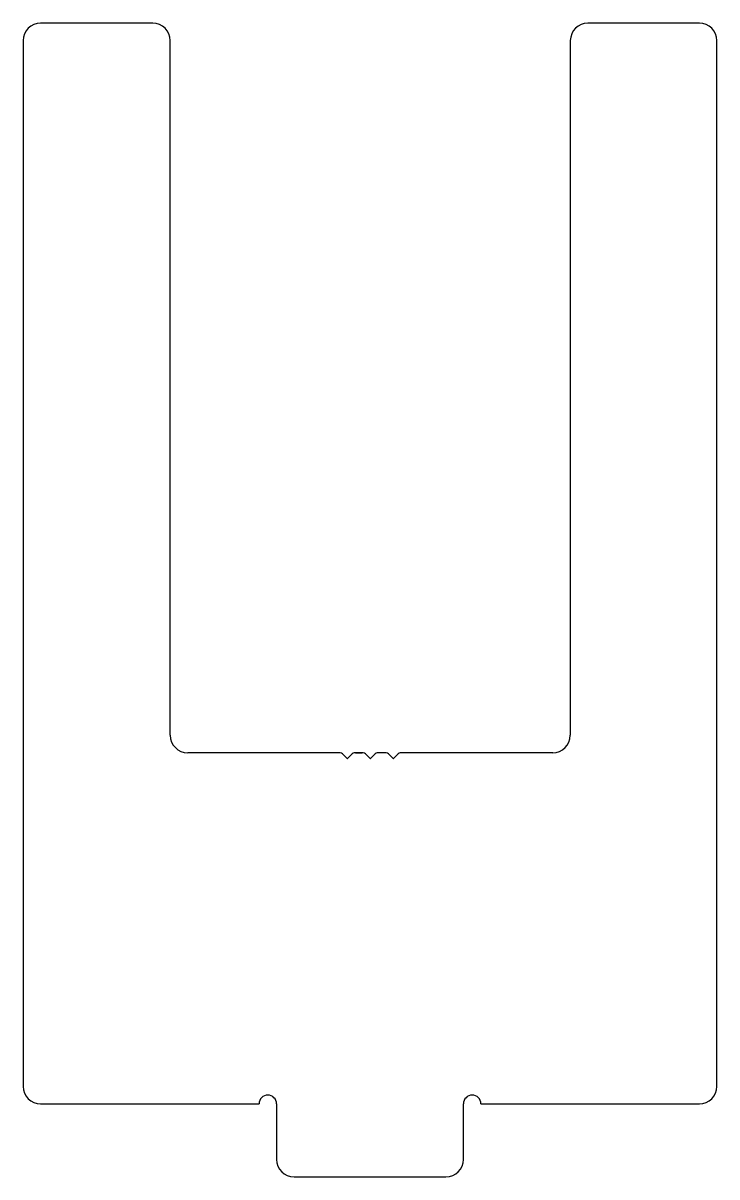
# Model space of a CAD drawing. Header units: inches. Extents: x -14.6 to 15.6, y 0.9 to 51.1.
import ezdxf

# ---------------------------------------------------------------- set-up
doc = ezdxf.new("R2010")
doc.units = ezdxf.units.IN
doc.header["$MEASUREMENT"] = 0

msp = doc.modelspace()

# ---------------------------------------------------------------- linework, layer by layer
at = {"color": 4}
for p, q in [((-8.983, 51.055), (-13.859, 51.055)), ((14.792, 51.055), (9.94, 51.055)), ((-14.621, 50.293), (-14.621, 4.825)), ((-8.221, 20.092), (-8.221, 50.293)), ((9.178, 50.293), (9.178, 20.092)), ((15.554, 4.825), (15.554, 50.293)), ((-0.874, 19.33), (-7.459, 19.33)), ((-0.874, 19.33), (-0.874, 19.33)), ((-0.527, 19.086), (-0.698, 19.257)), ((-0.344, 19.257), (-0.515, 19.086)), ((0.125, 19.33), (-0.167, 19.33)), ((-0.167, 19.33), (0.125, 19.33)), ((0.125, 19.33), (-0.167, 19.33)), ((-0.167, 19.33), (0.125, 19.33)), ((0.125, 19.33), (-0.167, 19.33)), ((0.473, 19.086), (0.302, 19.257)), ((0.656, 19.257), (0.485, 19.086)), ((1.125, 19.33), (0.833, 19.33)), ((1.473, 19.086), (1.302, 19.257)), ((1.656, 19.257), (1.485, 19.086)), ((8.416, 19.33), (1.832, 19.33)), ((1.832, 19.33), (1.832, 19.33)), ((-13.861, 4.065), (-4.358, 4.065)), ((-3.598, 4.065), (-3.598, 1.652)), ((4.53, 1.652), (4.53, 4.065)), ((5.29, 4.065), (14.794, 4.065)), ((-2.836, 0.89), (3.768, 0.89))]:
    msp.add_line(p, q, dxfattribs=at)
for centre, radius, start, end in [((-13.859, 50.293), 0.762, 90, 180), ((-8.983, 50.293), 0.762, 0, 90), ((9.94, 50.293), 0.762, 90, 180), ((14.792, 50.293), 0.762, 0, 90), ((-7.459, 20.092), 0.762, 180, 270), ((8.416, 20.092), 0.762, 270, 360), ((-0.874, 19.08), 0.25, 45, 90), ((-0.521, 19.091), 0.008, 225, 315), ((-0.167, 19.08), 0.25, 90, 135), ((0.125, 19.08), 0.25, 45, 90), ((0.479, 19.091), 0.008, 225, 315), ((0.833, 19.08), 0.25, 90, 135), ((1.125, 19.08), 0.25, 45, 90), ((1.479, 19.091), 0.008, 225, 315), ((1.832, 19.08), 0.25, 90, 135), ((-13.861, 4.825), 0.76, 180, 270), ((14.794, 4.825), 0.76, 270, 360), ((-3.978, 4.065), 0.38, 0, 180), ((4.91, 4.065), 0.38, 0, 180), ((-2.836, 1.652), 0.762, 180, 270), ((3.768, 1.652), 0.762, 270, 0)]:
    msp.add_arc(centre, radius, start, end, dxfattribs=at)

doc.saveas('drawing.dxf')
